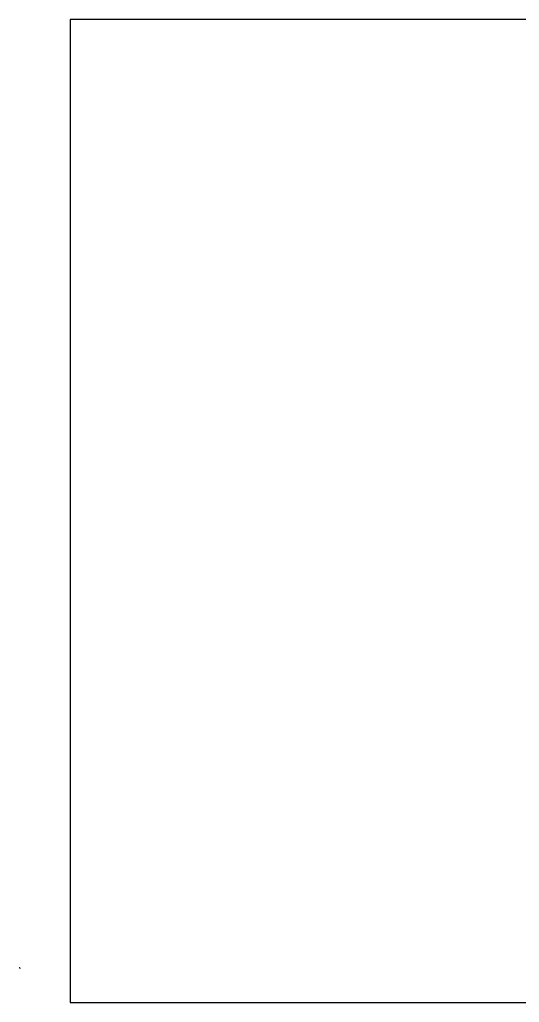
# Model space of a CAD drawing. Header units: millimetres. Extents: x -16827 to 578743, y -172057 to -159444.
# Drawn here: x -16827 to -13246, y -166481 to -159444 of the extents above; entities that cross this region are included whole.
import ezdxf

# ---------------------------------------------------------------- set-up
doc = ezdxf.new("R2010")
doc.units = ezdxf.units.MM
doc.header["$LTSCALE"] = 50
doc.header["$MEASUREMENT"] = 0
for name, pattern in [('BORDER2', [0.875, 0.25, -0.125, 0.25, -0.125, 0, -0.125]), ('DASHED2', [0.375, 0.25, -0.125]), ('HIDDEN2', [4.7625, 3.175, -1.5875])]:
    doc.linetypes.add(name, pattern=pattern)
doc.layers.get('0').update_dxf_attribs({"linetype": 'CONTINUOUS'})
for name, color, linetype in [('A-Anno-Dim 100', 9, 'CONTINUOUS'), ('A-Anno-Dim 25', 9, 'CONTINUOUS'), ('A-Anno-Dim 50', 9, 'CONTINUOUS'), ('A-Anno-Symbol 100', 9, 'CONTINUOUS'), ('A-Anno-Symbol 25', 2, 'CONTINUOUS'), ('A-Anno-Symbol 50', 2, 'CONTINUOUS'), ('A-Anno-Text 100', 2, 'CONTINUOUS'), ('A-Anno-Text 25', 2, 'CONTINUOUS'), ('A-Anno-Text 50', 2, 'CONTINUOUS'), ('A-Building Line', 240, 'BORDER2'), ('A-CENTER', 12, 'BORDER2'), ('A-Concrete', 4, 'CONTINUOUS'), ('A-Dashed', 9, 'DASHED2'), ('A-Demo', 2, 'DASHED2'), ('A-Demolition-hatch', 50, 'CONTINUOUS'), ('A-Door', 9, 'CONTINUOUS'), ('A-Elec', 2, 'CONTINUOUS'), ('A-Elec Dashed', 12, 'CONTINUOUS'), ('A-Flor-Strs', 8, 'CONTINUOUS'), ('A-Ground', 4, 'CONTINUOUS'), ('A-Hatch Conc.', 141, 'CONTINUOUS'), ('A-Hatch Elevation', 30, 'CONTINUOUS'), ('A-Hatch Shadow', 253, 'CONTINUOUS'), ('A-Hatch Wall', 240, 'CONTINUOUS'), ('A-Hatch Window', 96, 'CONTINUOUS'), ('A-HATCH-01', 30, 'CONTINUOUS'), ('A-HATCH-02', 140, 'CONTINUOUS'), ('A-HATCH-03', 72, 'CONTINUOUS'), ('A-HATCH-04', 201, 'CONTINUOUS'), ('A-HATCH-05', 40, 'CONTINUOUS'), ('A-HATCH-06', 61, 'CONTINUOUS'), ('A-hatch-floor', 253, 'CONTINUOUS'), ('A-Kkt', 2, 'DASHED2'), ('A-Light Fixture', 2, 'CONTINUOUS'), ('A-Ovhd', 9, 'HIDDEN2'), ('A-pfix', 12, 'CONTINUOUS'), ('A-Pool', 131, 'CONTINUOUS'), ('A-Property Line', 162, 'BORDER2'), ('A-View 1', 3, 'CONTINUOUS'), ('A-View 2', 2, 'CONTINUOUS'), ('A-view 3', 9, 'CONTINUOUS'), ('A-View 4', 8, 'CONTINUOUS'), ('A-View 5', 12, 'CONTINUOUS'), ('A-Wall', 3, 'CONTINUOUS'), ('A-Wall Hatch', 252, 'CONTINUOUS'), ('A-Wall_Head', 8, 'DASHED2'), ('A-Window', 12, 'CONTINUOUS'), ('A-Window sill', 9, 'CONTINUOUS'), ('DIM', 53, 'CONTINUOUS')]:
    doc.layers.add(name, color=color, linetype=linetype)
doc.layers.add('A-Area', color=11, linetype='CONTINUOUS', plot=False)
doc.layers.add('A-unplot', color=3, linetype='CONTINUOUS', plot=False)

# ---------------------------------------------------------------- blocks, each defined once
blk = doc.blocks.new('layers')
at = {"layer": 'A-HATCH-01'}
blk.add_hatch(color=256, dxfattribs=at).paths.add_polyline_path([(-17, -137), (-17, -129), (-8, -129), (-8, -137)])
at = {"layer": 'A-HATCH-02'}
blk.add_hatch(color=256, dxfattribs=at).paths.add_polyline_path([(-6, -126), (-6, -118), (3, -118), (3, -126)])
at = {"layer": 'A-HATCH-03'}
blk.add_hatch(color=256, dxfattribs=at).paths.add_polyline_path([(-17, -126), (-17, -118), (-8, -118), (-8, -126)])
at = {"layer": 'A-HATCH-04'}
blk.add_hatch(color=256, dxfattribs=at).paths.add_polyline_path([(-6, -104), (-6, -96), (3, -96), (3, -104)])
at = {"layer": 'A-HATCH-05'}
blk.add_hatch(color=256, dxfattribs=at).paths.add_polyline_path([(-17, -115), (-17, -107), (-8, -107), (-8, -115)])
at = {"layer": 'A-HATCH-06'}
blk.add_hatch(color=256, dxfattribs=at).paths.add_polyline_path([(-17, -104), (-17, -96), (-8, -96), (-8, -104)])
at = {"layer": 'A-hatch-floor'}
blk.add_hatch(color=256, dxfattribs=at).paths.add_polyline_path([(-6, -115), (-6, -107), (3, -107), (3, -115)])
at = {"layer": 'A-Pool'}
blk.add_hatch(color=256, dxfattribs=at).paths.add_polyline_path([(-6, -137), (-6, -129), (3, -129), (3, -137)])
blk.add_lwpolyline([(-19, 56), (5, 56)])
for points in [[(-17, -104), (-17, -96), (-8, -96), (-8, -104)], [(-17, -115), (-17, -107), (-8, -107), (-8, -115)], [(-17, -126), (-17, -118), (-8, -118), (-8, -126)], [(-17, -137), (-17, -129), (-8, -129), (-8, -137)], [(-6, -104), (-6, -96), (3, -96), (3, -104)], [(-6, -115), (-6, -107), (3, -107), (3, -115)], [(-6, -126), (-6, -118), (3, -118), (3, -126)], [(-6, -137), (-6, -129), (3, -129), (3, -137)]]:
    blk.add_lwpolyline(points, close=True)
at = {"layer": 'A-Anno-Dim 100'}
blk.add_lwpolyline([(-19, 38), (5, 38)], dxfattribs=at)
at = {"layer": 'A-Anno-Dim 25'}
blk.add_line((-19, 59), (5, 59), dxfattribs=at)
at = {"layer": 'A-Anno-Dim 50'}
blk.add_lwpolyline([(-19, 35), (5, 35)], dxfattribs=at)
at = {"layer": 'A-Anno-Symbol 100'}
blk.add_lwpolyline([(-19, -10), (5, -10)], dxfattribs=at)
at = {"layer": 'A-Anno-Symbol 25'}
blk.add_lwpolyline([(-19, -13), (5, -13)], dxfattribs=at)
at = {"layer": 'A-Anno-Symbol 50'}
blk.add_lwpolyline([(-19, -16), (5, -16)], dxfattribs=at)
at = {"layer": 'A-Anno-Text 100'}
blk.add_lwpolyline([(-19, -19), (5, -19)], dxfattribs=at)
at = {"layer": 'A-Anno-Text 25'}
blk.add_line((-19, 62), (5, 62), dxfattribs=at)
at = {"layer": 'A-Anno-Text 50'}
blk.add_line((-19, 65), (5, 65), dxfattribs=at)
at = {"layer": 'A-Area'}
blk.add_line((-19, 68), (5, 68), dxfattribs=at)
at = {"layer": 'A-Building Line'}
blk.add_lwpolyline([(-19, 53), (5, 53)], dxfattribs=at)
at = {"layer": 'A-CENTER', "ltscale": 0.5}
blk.add_line((-19, -61), (5, -61), dxfattribs=at)
at = {"layer": 'A-Concrete'}
blk.add_lwpolyline([(-19, 50), (5, 50)], dxfattribs=at)
at = {"layer": 'A-Dashed'}
blk.add_lwpolyline([(-19, 47), (5, 47)], dxfattribs=at)
at = {"layer": 'A-Demo'}
blk.add_lwpolyline([(-19, 44), (5, 44)], dxfattribs=at)
at = {"layer": 'A-Demolition-hatch'}
blk.add_lwpolyline([(-19, 41), (5, 41)], dxfattribs=at)
at = {"layer": 'A-Door'}
blk.add_lwpolyline([(-19, 32), (5, 32)], dxfattribs=at)
at = {"layer": 'A-Elec'}
blk.add_lwpolyline([(-19, 29), (5, 29)], dxfattribs=at)
at = {"layer": 'A-Elec Dashed'}
blk.add_lwpolyline([(-19, 26), (5, 26)], dxfattribs=at)
at = {"layer": 'A-Flor-Strs'}
blk.add_line((-19, 71), (5, 71), dxfattribs=at)
at = {"layer": 'A-Ground'}
blk.add_line((-19, -55), (5, -55), dxfattribs=at)
at = {"layer": 'A-Hatch Conc.'}
blk.add_lwpolyline([(-19, 20), (5, 20)], dxfattribs=at)
at = {"layer": 'A-Hatch Elevation'}
blk.add_lwpolyline([(-19, 17), (5, 17)], dxfattribs=at)
at = {"layer": 'A-Hatch Shadow'}
blk.add_lwpolyline([(-19, 14), (5, 14)], dxfattribs=at)
at = {"layer": 'A-Hatch Wall'}
blk.add_lwpolyline([(-19, 11), (5, 11)], dxfattribs=at)
at = {"layer": 'A-Hatch Window'}
blk.add_lwpolyline([(-19, 8), (5, 8)], dxfattribs=at)
at = {"layer": 'A-HATCH-01'}
blk.add_line((5, -89), (-19, -89), dxfattribs=at)
at = {"layer": 'A-HATCH-02'}
blk.add_line((5, -86), (-19, -86), dxfattribs=at)
at = {"layer": 'A-HATCH-03'}
blk.add_line((5, -83), (-19, -83), dxfattribs=at)
at = {"layer": 'A-HATCH-04'}
blk.add_line((5, -74), (-19, -74), dxfattribs=at)
at = {"layer": 'A-HATCH-05'}
blk.add_line((5, -77), (-19, -77), dxfattribs=at)
at = {"layer": 'A-HATCH-06'}
blk.add_line((5, -71), (-19, -71), dxfattribs=at)
at = {"layer": 'A-hatch-floor'}
blk.add_line((5, -80), (-19, -80), dxfattribs=at)
at = {"layer": 'A-Kkt'}
blk.add_lwpolyline([(-19, 5), (5, 5)], dxfattribs=at)
at = {"layer": 'A-Light Fixture'}
blk.add_lwpolyline([(-19, 2), (5, 2)], dxfattribs=at)
at = {"layer": 'A-Ovhd'}
blk.add_lwpolyline([(-19, -1), (5, -1)], dxfattribs=at)
at = {"layer": 'A-pfix'}
blk.add_line((-19, -58), (5, -58), dxfattribs=at)
at = {"layer": 'A-Pool'}
blk.add_line((5, -92), (-19, -92), dxfattribs=at)
blk.add_lwpolyline([(-19, -4), (5, -4)], dxfattribs=at)
at = {"layer": 'A-Property Line'}
blk.add_lwpolyline([(-19, -7), (5, -7)], dxfattribs=at)
at = {"layer": 'A-unplot'}
blk.add_lwpolyline([(-19, -22), (5, -22)], dxfattribs=at)
at = {"layer": 'A-View 1'}
blk.add_lwpolyline([(-19, -25), (5, -25)], dxfattribs=at)
at = {"layer": 'A-View 2'}
blk.add_lwpolyline([(-19, -28), (5, -28)], dxfattribs=at)
at = {"layer": 'A-view 3'}
blk.add_lwpolyline([(-19, -31), (5, -31)], dxfattribs=at)
at = {"layer": 'A-View 4'}
blk.add_lwpolyline([(-19, -34), (5, -34)], dxfattribs=at)
at = {"layer": 'A-View 5'}
blk.add_lwpolyline([(-19, -37), (5, -37)], dxfattribs=at)
at = {"layer": 'A-Wall'}
blk.add_lwpolyline([(-19, -40), (5, -40)], dxfattribs=at)
at = {"layer": 'A-Wall Hatch'}
blk.add_lwpolyline([(-19, -43), (5, -43)], dxfattribs=at)
at = {"layer": 'A-Wall_Head'}
blk.add_lwpolyline([(-19, -46), (5, -46)], dxfattribs=at)
at = {"layer": 'A-Window'}
blk.add_lwpolyline([(-19, -49), (5, -49)], dxfattribs=at)
at = {"layer": 'A-Window sill'}
blk.add_lwpolyline([(-19, -52), (5, -52)], dxfattribs=at)

msp = doc.modelspace()

# ---------------------------------------------------------------- linework, layer by layer
at = {"layer": 'DIM'}
msp.add_lwpolyline([(-16464.7, -166480.6), (-8922, -166480.6), (-8922, -159443.8), (-16464.7, -159443.8)], close=True, dxfattribs=at)

# ---------------------------------------------------------------- block references
at = {"xscale": 0.03937007874015742, "yscale": 0.03937007874015742, "zscale": 0.03937007874015742, "rotation": 11.41996263558602}
msp.add_blockref('layers', (-16825.7, -166233.6), dxfattribs=at)

doc.saveas('drawing.dxf')
